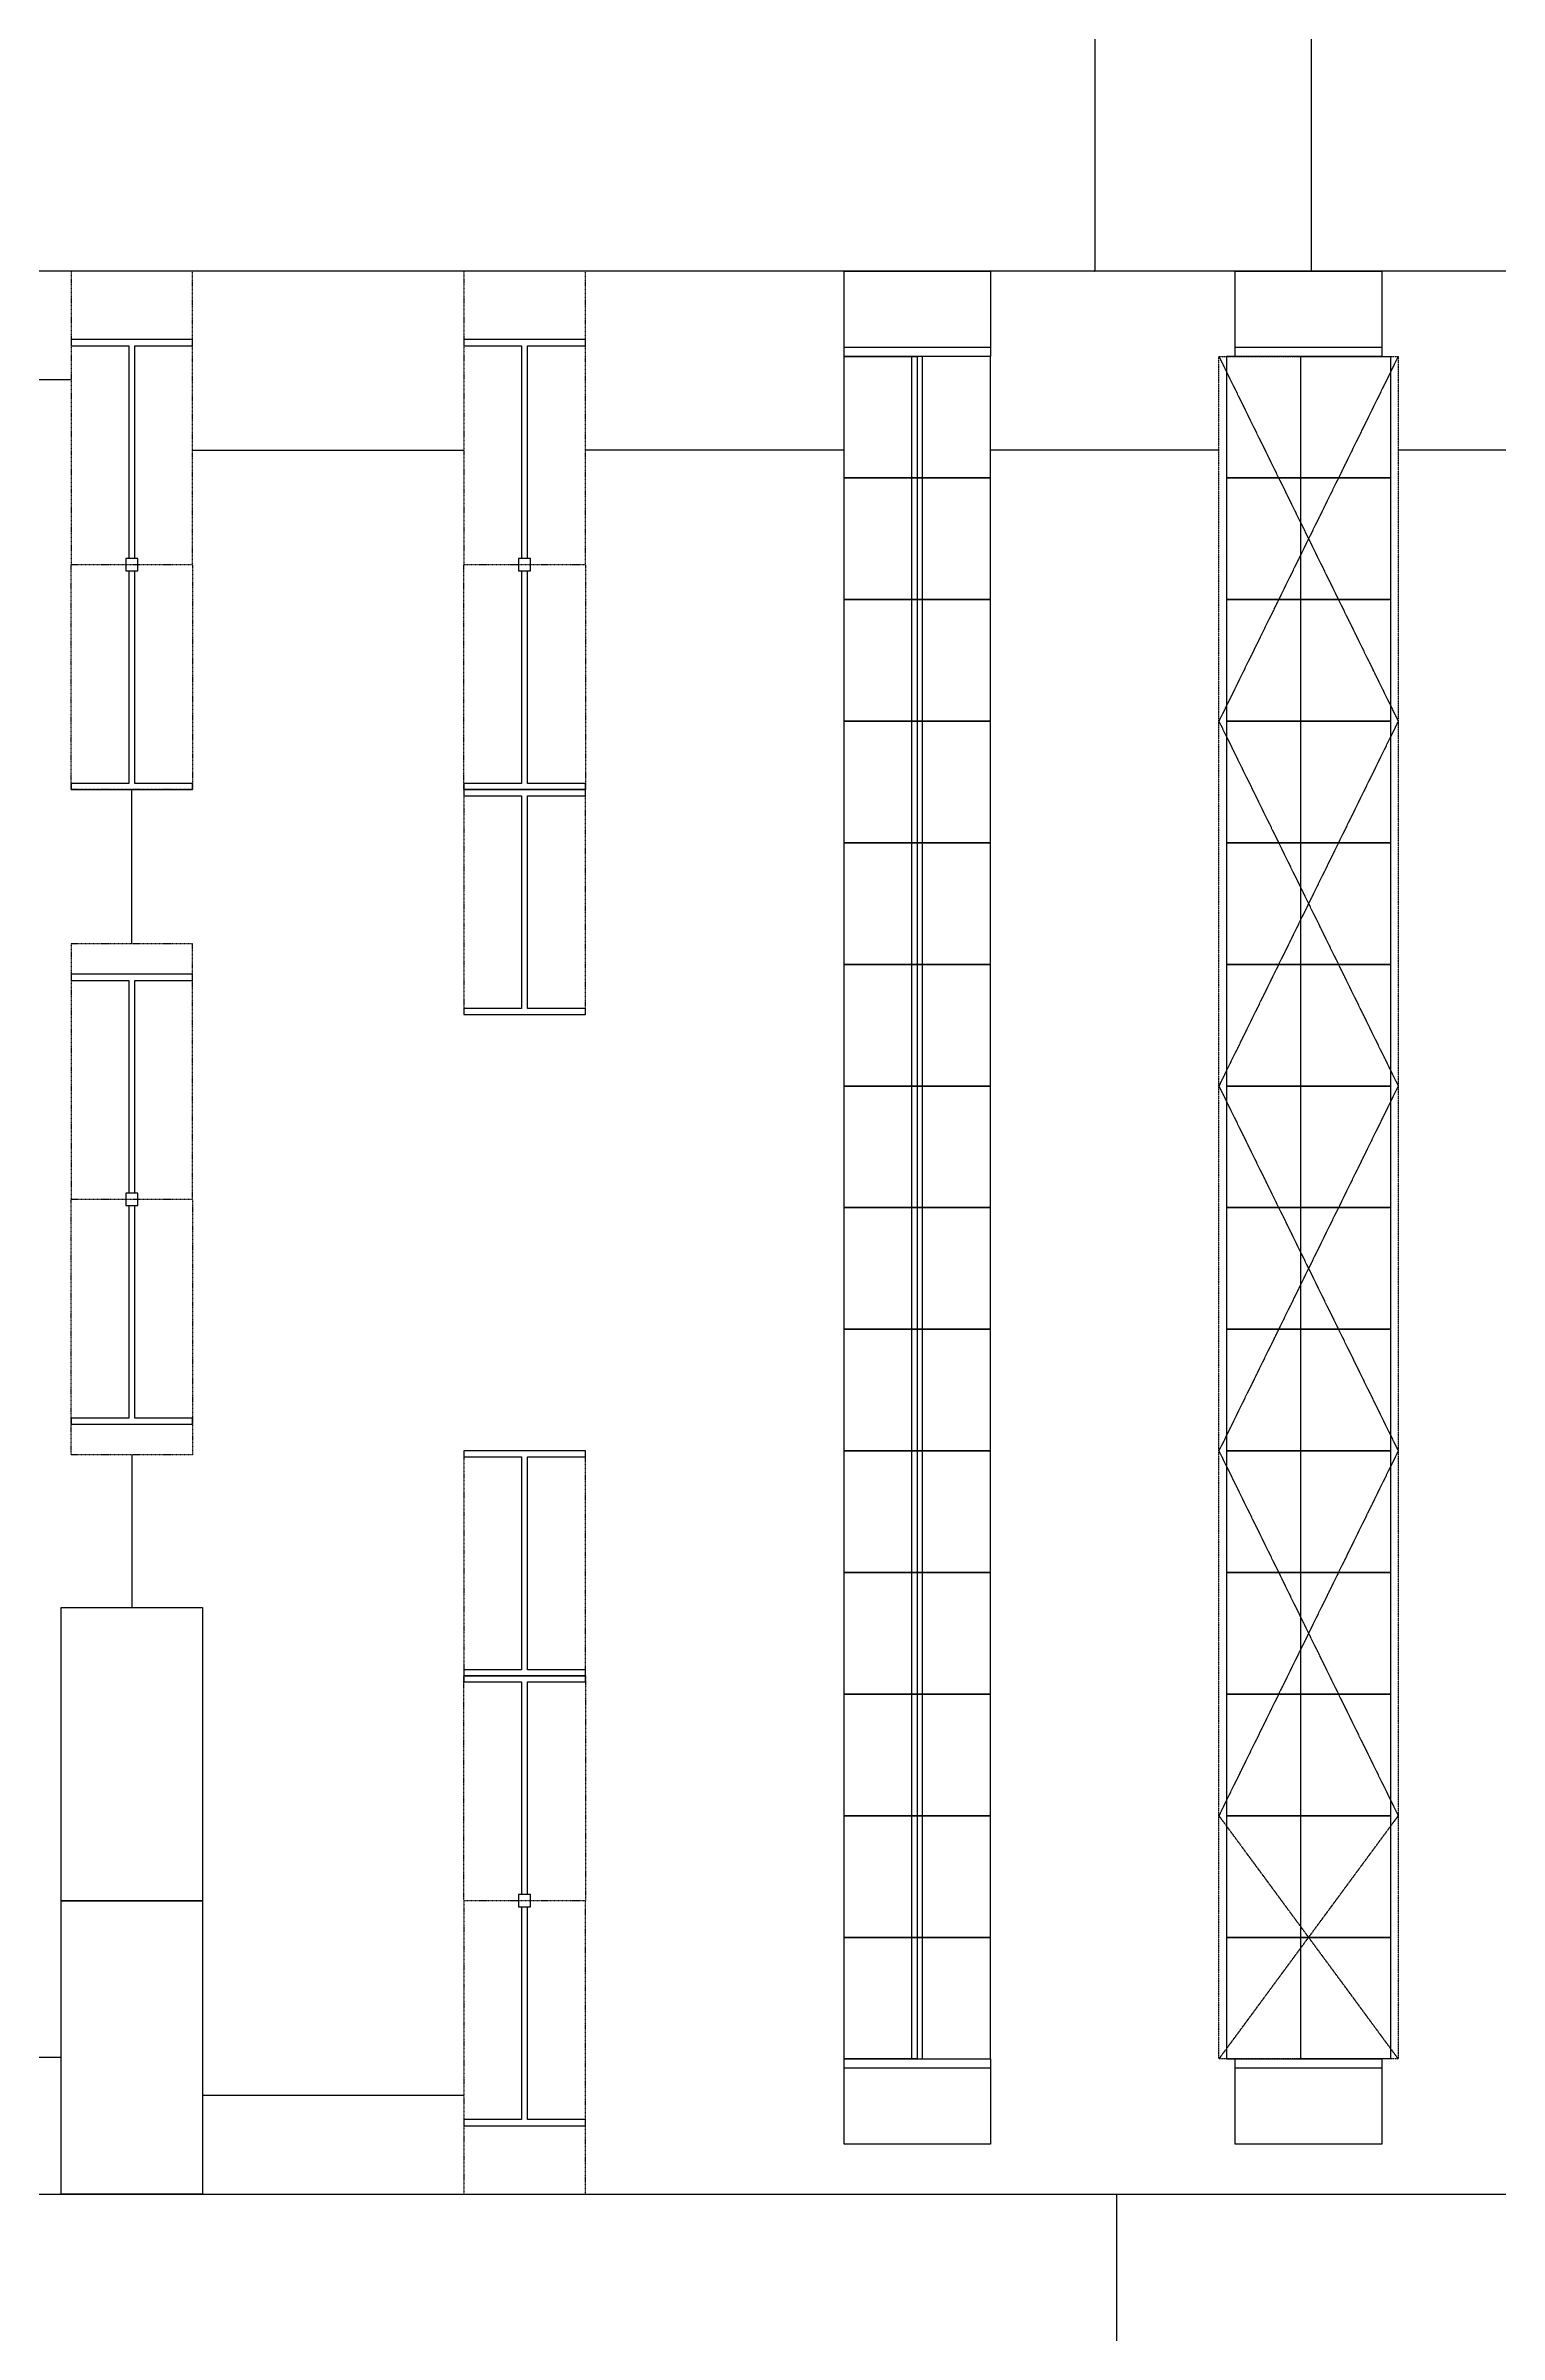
# Model space of a CAD drawing. Header units: millimetres. Extents: x -155 to 94595, y -3153 to 63413.
# Drawn here: x 25967 to 35530, y 31206 to 46260 of the extents above; entities that cross this region are included whole.
import ezdxf

# ---------------------------------------------------------------- set-up
doc = ezdxf.new("R2010")
doc.units = ezdxf.units.MM
for name, pattern in [('REFERENCIA CAMPECHE$0$HIDDEN', [0.375, 0.25, -0.125]), ('REFERENCIA CAMPECHE$0$HIDDEN2', [0.1875, 0.125, -0.0625]), ('TRATTEGGIATA2', [0.375, 0.25, -0.125])]:
    doc.linetypes.add(name, pattern=pattern)
for name, color, linetype in [('2', 193, 'Continuous'), ('5', 1, 'TRATTEGGIATA2'), ('6', 253, 'Continuous'), ('int', 185, 'Continuous')]:
    doc.layers.add(name, color=color, linetype=linetype)
doc.styles.add('REFERENCIA CAMPECHE$0$LETRITAS', font='ROMAN1.shx', dxfattribs={"width": 1.2, "height": 0.225})
doc.dimstyles.new('arch', dxfattribs={"dimtxt": 0.18, "dimasz": 0.18, "dimexe": 0.18, "dimexo": 0.0625, "dimgap": 0.09, "dimtad": 0, "dimtih": 1, "dimtoh": 1, "dimdec": 4, "dimzin": 0, "dimdsep": 46, "dimtxsty": 'Standard', "dimblk": 'OBLIQUE', "dimcen": 0.09, "dimclrt": 256, "dimadec": 0, "dimazin": 0, "dimtfac": 1, "dimtdec": 4, "dimtofl": 0, "dimtmove": 0, "dimatfit": 3, "dimldrblk": 'OBLIQUE', "dimfxl": 1, "dimtolj": 1, "dimtzin": 0, "dimarcsym": 0})
doc.dimstyles.new('aw_2', dxfattribs={"dimtxt": 2.5, "dimasz": 2.5, "dimexe": 1.25, "dimexo": 0.625, "dimtad": 1, "dimtxsty": 'Standard', "dimblk": 'OBLIQUE', "dimcen": 2.5, "dimclrt": 256, "dimadec": 0, "dimazin": 0, "dimtfac": 1, "dimtmove": 0, "dimatfit": 3, "dimldrblk": 'OBLIQUE', "dimfxl": 1, "dimarcsym": 0})

# ---------------------------------------------------------------- blocks, each defined once
blk = doc.blocks.new('_Oblique')
at = {"color": 0, "linetype": 'ByBlock', "lineweight": -2}
blk.add_line((-0.5, -0.5), (0.5, 0.5), dxfattribs=at)
blk = doc.blocks.new('*D212')
at = {"layer": '6', "color": 0, "lineweight": -2}
blk.add_line((32868, 50177), (32868, 44777), dxfattribs=at)
at = {"layer": 'Defpoints', "color": 0}
for p in [(29844, 50177), (28474, 44777), (32868, 44777)]:
    blk.add_point(p, dxfattribs=at)
at = {"layer": '6', "color": 0, "lineweight": -2, "xscale": 0.3, "yscale": 0.3, "zscale": 0.3}
for p, rotation in [((32868, 50177), 90), ((32868, 44777), 270)]:
    blk.add_blockref('_Oblique', p, dxfattribs=dict(at, rotation=rotation))
at = {"layer": '6', "insert": (32867, 46387), "char_height": 0.225, "attachment_point": 5, "rotation": 90, "style": 'REFERENCIA CAMPECHE$0$LETRITAS'}
blk.add_mtext('\\A1;5400.00', dxfattribs=at)
blk = doc.blocks.new('*D213')
at = {"layer": '6', "color": 0, "lineweight": -2}
blk.add_line((34292, 46577), (34292, 44777), dxfattribs=at)
at = {"layer": 'Defpoints', "color": 0}
for p in [(35342, 46577), (32862, 44777), (34292, 44777)]:
    blk.add_point(p, dxfattribs=at)
at = {"layer": '6', "color": 0, "lineweight": -2, "xscale": 0.3, "yscale": 0.3, "zscale": 0.3}
for p, rotation in [((34292, 46577), 90), ((34292, 44777), 270)]:
    blk.add_blockref('_Oblique', p, dxfattribs=dict(at, rotation=rotation))
at = {"layer": '6', "insert": (34292, 45677), "char_height": 0.225, "attachment_point": 5, "rotation": 90, "style": 'REFERENCIA CAMPECHE$0$LETRITAS'}
blk.add_mtext('\\A1;1800.00', dxfattribs=at)
blk = doc.blocks.new('*D223')
at = {"layer": '6', "color": 0, "lineweight": -2}
blk.add_line((33012, 32128), (33012, 29917), dxfattribs=at)
at = {"layer": 'Defpoints', "color": 0}
for p in [(33012, 32128), (33012, 29917), (33012, 29917)]:
    blk.add_point(p, dxfattribs=at)
at = {"layer": '6', "color": 0, "lineweight": -2, "xscale": 0.3, "yscale": 0.3, "zscale": 0.3}
for p, rotation in [((33012, 32128), 90), ((33012, 29917), 270)]:
    blk.add_blockref('_Oblique', p, dxfattribs=dict(at, rotation=rotation))
at = {"layer": '6', "insert": (33012, 31022), "char_height": 0.225, "attachment_point": 5, "rotation": 90, "style": 'REFERENCIA CAMPECHE$0$LETRITAS'}
blk.add_mtext('\\A1;2210.80', dxfattribs=at)
blk = doc.blocks.new('*D279')
at = {"layer": '6', "color": 0, "lineweight": -2}
blk.add_line((26533, 40352), (26533, 41367), dxfattribs=at)
at = {"layer": 'Defpoints', "color": 0}
for p in [(26533, 41367), (26533, 41367), (26533, 40352)]:
    blk.add_point(p, dxfattribs=at)
at = {"layer": '6', "color": 0, "lineweight": -2, "xscale": 0.2, "yscale": 0.2, "zscale": 0.2}
for p, rotation in [((26533, 41367), 90), ((26533, 40352), 270)]:
    blk.add_blockref('_Oblique', p, dxfattribs=dict(at, rotation=rotation))
at = {"layer": '6', "insert": (26533, 40859), "char_height": 0.15, "attachment_point": 5, "rotation": 90}
blk.add_mtext('\\A1;1015.00', dxfattribs=at)
blk = doc.blocks.new('*D280')
at = {"layer": '6', "color": 0, "lineweight": -2}
blk.add_line((26533, 36992), (26533, 35988), dxfattribs=at)
at = {"layer": 'Defpoints', "color": 0}
for p in [(26533, 36992), (26533, 35988), (26533, 35988)]:
    blk.add_point(p, dxfattribs=at)
at = {"layer": '6', "color": 0, "lineweight": -2, "xscale": 0.2, "yscale": 0.2, "zscale": 0.2}
for p, rotation in [((26533, 36992), 90), ((26533, 35988), 270)]:
    blk.add_blockref('_Oblique', p, dxfattribs=dict(at, rotation=rotation))
at = {"layer": '6', "insert": (26533, 36490), "char_height": 0.15, "attachment_point": 5, "rotation": 90}
blk.add_mtext('\\A1;1004.20', dxfattribs=at)
blk = doc.blocks.new('*D281')
at = {"layer": '6', "color": 0, "lineweight": -2}
blk.add_line((26933, 43601), (28717, 43601), dxfattribs=at)
at = {"layer": 'Defpoints', "color": 0}
for p in [(26933, 43601), (28717, 43601), (28717, 43601)]:
    blk.add_point(p, dxfattribs=at)
at = {"layer": '6', "color": 0, "lineweight": -2, "xscale": 0.3, "yscale": 0.3, "zscale": 0.3, "rotation": 180}
blk.add_blockref('_Oblique', (26933, 43601), dxfattribs=at)
at = {"layer": '6', "color": 0, "lineweight": -2, "xscale": 0.3, "yscale": 0.3, "zscale": 0.3}
blk.add_blockref('_Oblique', (28717, 43601), dxfattribs=at)
at = {"layer": '6', "insert": (27825, 43601), "char_height": 0.225, "attachment_point": 5, "style": 'REFERENCIA CAMPECHE$0$LETRITAS'}
blk.add_mtext('\\A1;1784.00', dxfattribs=at)
blk = doc.blocks.new('*D282')
at = {"layer": '6', "color": 0, "lineweight": -2}
blk.add_line((24772, 44064), (26133, 44064), dxfattribs=at)
at = {"layer": 'Defpoints', "color": 0}
for p in [(24772, 44064), (26133, 44064), (26133, 44030)]:
    blk.add_point(p, dxfattribs=at)
at = {"layer": '6', "color": 0, "lineweight": -2, "xscale": 0.3, "yscale": 0.3, "zscale": 0.3, "rotation": 180}
blk.add_blockref('_Oblique', (24772, 44064), dxfattribs=at)
at = {"layer": '6', "color": 0, "lineweight": -2, "xscale": 0.3, "yscale": 0.3, "zscale": 0.3}
blk.add_blockref('_Oblique', (26133, 44064), dxfattribs=at)
at = {"layer": '6', "insert": (25453, 44065), "char_height": 0.225, "attachment_point": 5, "style": 'REFERENCIA CAMPECHE$0$LETRITAS'}
blk.add_mtext('\\A1;1360.72', dxfattribs=at)
blk = doc.blocks.new('*D304')
at = {"layer": '6', "color": 0, "lineweight": -2}
blk.add_line((26068, 33026), (24465, 33026), dxfattribs=at)
at = {"layer": 'Defpoints', "color": 0}
for p in [(24465, 33026), (24465, 32776), (26068, 32776)]:
    blk.add_point(p, dxfattribs=at)
at = {"layer": '6', "color": 0, "lineweight": -2, "xscale": 0.3, "yscale": 0.3, "zscale": 0.3, "rotation": 180}
blk.add_blockref('_Oblique', (24465, 33026), dxfattribs=at)
at = {"layer": '6', "color": 0, "lineweight": -2, "xscale": 0.3, "yscale": 0.3, "zscale": 0.3}
blk.add_blockref('_Oblique', (26068, 33026), dxfattribs=at)
at = {"layer": '6', "insert": (25266, 33026), "char_height": 0.225, "attachment_point": 5, "style": 'REFERENCIA CAMPECHE$0$LETRITAS'}
blk.add_mtext('\\A1;1603.00', dxfattribs=at)
blk = doc.blocks.new('*D305')
at = {"layer": '6', "color": 0, "lineweight": -2}
blk.add_line((28717, 32776), (26998, 32776), dxfattribs=at)
at = {"layer": 'Defpoints', "color": 0}
for p in [(28717, 32926), (26998, 32776), (26998, 32776)]:
    blk.add_point(p, dxfattribs=at)
at = {"layer": '6', "color": 0, "lineweight": -2, "xscale": 0.3, "yscale": 0.3, "zscale": 0.3, "rotation": 180}
blk.add_blockref('_Oblique', (26998, 32776), dxfattribs=at)
at = {"layer": '6', "color": 0, "lineweight": -2, "xscale": 0.3, "yscale": 0.3, "zscale": 0.3}
blk.add_blockref('_Oblique', (28717, 32776), dxfattribs=at)
at = {"layer": '6', "insert": (27857, 32777), "char_height": 0.225, "attachment_point": 5, "style": 'REFERENCIA CAMPECHE$0$LETRITAS'}
blk.add_mtext('\\A1;1719.00', dxfattribs=at)
blk = doc.blocks.new('*D306')
at = {"layer": '6', "color": 0, "lineweight": -2}
blk.add_line((31219, 43601), (29517, 43601), dxfattribs=at)
at = {"layer": 'Defpoints', "color": 0}
for p in [(29517, 43601), (29517, 43601), (31219, 43601)]:
    blk.add_point(p, dxfattribs=at)
at = {"layer": '6', "color": 0, "lineweight": -2, "xscale": 0.3, "yscale": 0.3, "zscale": 0.3, "rotation": 180}
blk.add_blockref('_Oblique', (29517, 43601), dxfattribs=at)
at = {"layer": '6', "color": 0, "lineweight": -2, "xscale": 0.3, "yscale": 0.3, "zscale": 0.3}
blk.add_blockref('_Oblique', (31219, 43601), dxfattribs=at)
at = {"layer": '6', "insert": (30368, 43601), "char_height": 0.225, "attachment_point": 5, "style": 'REFERENCIA CAMPECHE$0$LETRITAS'}
blk.add_mtext('\\A1;1702.00', dxfattribs=at)
blk = doc.blocks.new('*D307')
at = {"layer": '6', "color": 0, "lineweight": -2}
blk.add_line((33685, 43601), (32183, 43601), dxfattribs=at)
at = {"layer": 'Defpoints', "color": 0}
for p in [(32183, 43601), (32183, 43509), (33685, 43598)]:
    blk.add_point(p, dxfattribs=at)
at = {"layer": '6', "color": 0, "lineweight": -2, "xscale": 0.3, "yscale": 0.3, "zscale": 0.3, "rotation": 180}
blk.add_blockref('_Oblique', (32183, 43601), dxfattribs=at)
at = {"layer": '6', "color": 0, "lineweight": -2, "xscale": 0.3, "yscale": 0.3, "zscale": 0.3}
blk.add_blockref('_Oblique', (33685, 43601), dxfattribs=at)
at = {"layer": '6', "insert": (32934, 43601), "char_height": 0.225, "attachment_point": 5, "style": 'REFERENCIA CAMPECHE$0$LETRITAS'}
blk.add_mtext('\\A1;1502.00', dxfattribs=at)
blk = doc.blocks.new('*D308')
at = {"layer": '6', "color": 0, "lineweight": -2}
blk.add_line((36361, 43601), (34865, 43601), dxfattribs=at)
at = {"layer": 'Defpoints', "color": 0}
for p in [(34865, 43601), (34865, 43597), (36361, 43490)]:
    blk.add_point(p, dxfattribs=at)
at = {"layer": '6', "color": 0, "lineweight": -2, "xscale": 0.3, "yscale": 0.3, "zscale": 0.3, "rotation": 180}
blk.add_blockref('_Oblique', (34865, 43601), dxfattribs=at)
at = {"layer": '6', "color": 0, "lineweight": -2, "xscale": 0.3, "yscale": 0.3, "zscale": 0.3}
blk.add_blockref('_Oblique', (36361, 43601), dxfattribs=at)
at = {"layer": '6', "insert": (35613, 43601), "char_height": 0.225, "attachment_point": 5, "style": 'REFERENCIA CAMPECHE$0$LETRITAS'}
blk.add_mtext('\\A1;1496.00', dxfattribs=at)

msp = doc.modelspace()

# ---------------------------------------------------------------- linework, layer by layer
at = {"layer": '2'}
for p, q in [((31218.882, 44776.99), (32182.882, 44776.99)), ((31218.882, 44216.99), (31218.882, 44776.99)), ((32182.882, 44776.99), (32182.882, 44216.99)), ((33792.882, 44776.99), (34756.882, 44776.99)), ((33792.882, 44216.99), (33792.882, 44776.99)), ((34756.882, 44776.99), (34756.882, 44216.99)), ((26932.882, 44326.99), (26132.882, 44326.99)), ((26132.882, 44326.99), (26132.882, 44286.99)), ((26132.882, 44286.99), (26512.882, 44286.99)), ((26512.882, 44286.99), (26512.882, 42886.99)), ((26552.882, 42886.99), (26552.882, 44286.99)), ((26552.882, 44286.99), (26932.882, 44286.99)), ((26932.882, 44286.99), (26932.882, 44326.99)), ((29516.882, 44326.99), (28716.882, 44326.99)), ((28716.882, 44326.99), (28716.882, 44286.99)), ((28716.882, 44286.99), (29096.882, 44286.99)), ((29096.882, 44286.99), (29096.882, 42886.99)), ((29136.882, 42886.99), (29136.882, 44286.99)), ((29136.882, 44286.99), (29516.882, 44286.99)), ((29516.882, 44286.99), (29516.882, 44326.99)), ((31218.882, 44276.99), (32182.882, 44276.99)), ((33792.882, 44276.99), (34756.882, 44276.99)), ((32182.882, 44216.99), (31218.882, 44216.99)), ((31218.882, 43416.99), (31218.882, 44216.99)), ((31218.882, 44216.99), (31700.882, 44216.99)), ((31665.882, 43416.99), (31665.882, 44216.99)), ((31700.882, 44216.99), (31700.882, 43416.99)), ((32182.882, 44216.99), (31700.882, 44216.99)), ((31700.882, 44216.99), (31700.882, 43416.99)), ((31735.882, 43416.99), (31735.882, 44216.99)), ((32182.882, 43416.99), (32182.882, 44216.99)), ((33734.882, 44216.99), (33734.882, 43416.99)), ((34224.882, 44216.99), (33734.882, 44216.99)), ((34756.882, 44216.99), (33792.882, 44216.99)), ((34224.882, 43416.99), (34224.882, 44216.99)), ((34224.882, 44216.99), (34814.882, 44216.99)), ((34224.882, 43416.99), (34224.882, 44216.99)), ((34814.882, 44216.99), (34814.882, 43416.99)), ((31218.882, 42616.99), (31218.882, 43416.99)), ((31218.882, 43416.99), (31700.882, 43416.99)), ((31700.882, 43416.99), (31218.882, 43416.99)), ((31665.882, 42616.99), (31665.882, 43416.99)), ((31700.882, 43416.99), (31700.882, 42616.99)), ((32182.882, 43416.99), (31700.882, 43416.99)), ((31700.882, 43416.99), (31700.882, 42616.99)), ((31700.882, 43416.99), (32182.882, 43416.99)), ((31735.882, 42616.99), (31735.882, 43416.99)), ((32182.882, 42616.99), (32182.882, 43416.99)), ((33734.882, 43416.99), (33734.882, 42616.99)), ((34224.882, 43416.99), (33734.882, 43416.99)), ((33734.882, 43416.99), (34224.882, 43416.99)), ((34224.882, 42616.99), (34224.882, 43416.99)), ((34224.882, 43416.99), (34814.882, 43416.99)), ((34224.882, 42616.99), (34224.882, 43416.99)), ((34814.882, 43416.99), (34224.882, 43416.99)), ((34814.882, 43416.99), (34814.882, 42616.99)), ((26512.882, 42886.99), (26492.882, 42886.99)), ((26572.882, 42886.99), (26492.882, 42886.99)), ((26492.882, 42886.99), (26492.882, 42806.99)), ((26492.882, 42806.99), (26572.882, 42806.99)), ((26492.882, 42806.99), (26512.882, 42806.99)), ((26512.882, 42806.99), (26512.882, 41406.99)), ((26572.882, 42886.99), (26552.882, 42886.99)), ((26552.882, 41406.99), (26552.882, 42806.99)), ((26552.882, 42806.99), (26572.882, 42806.99)), ((26572.882, 42806.99), (26572.882, 42886.99)), ((29096.882, 42886.99), (29076.882, 42886.99)), ((29156.882, 42886.99), (29076.882, 42886.99)), ((29076.882, 42886.99), (29076.882, 42806.99)), ((29076.882, 42806.99), (29156.882, 42806.99)), ((29076.882, 42806.99), (29096.882, 42806.99)), ((29096.882, 42806.99), (29096.882, 41406.99)), ((29156.882, 42886.99), (29136.882, 42886.99)), ((29136.882, 41406.99), (29136.882, 42806.99)), ((29136.882, 42806.99), (29156.882, 42806.99)), ((29156.882, 42806.99), (29156.882, 42886.99)), ((31218.882, 41816.99), (31218.882, 42616.99)), ((31218.882, 42616.99), (31700.882, 42616.99)), ((31700.882, 42616.99), (31218.882, 42616.99)), ((31665.882, 41816.99), (31665.882, 42616.99)), ((31700.882, 42616.99), (31700.882, 41816.99)), ((32182.882, 42616.99), (31700.882, 42616.99)), ((31700.882, 42616.99), (31700.882, 41816.99)), ((31700.882, 42616.99), (32182.882, 42616.99)), ((31735.882, 41816.99), (31735.882, 42616.99)), ((32182.882, 41816.99), (32182.882, 42616.99)), ((33734.882, 42616.99), (34224.882, 42616.99)), ((33734.882, 42616.99), (33734.882, 41816.99)), ((34224.882, 42616.99), (33734.882, 42616.99)), ((34814.882, 42616.99), (34224.882, 42616.99)), ((34224.882, 41816.99), (34224.882, 42616.99)), ((34224.882, 42616.99), (34814.882, 42616.99)), ((34224.882, 41816.99), (34224.882, 42616.99)), ((34814.882, 42616.99), (34814.882, 41816.99)), ((31218.882, 41016.99), (31218.882, 41816.99)), ((31218.882, 41816.99), (31700.882, 41816.99)), ((31700.882, 41816.99), (31218.882, 41816.99)), ((31665.882, 41016.99), (31665.882, 41816.99)), ((31700.882, 41816.99), (31700.882, 41016.99)), ((32182.882, 41816.99), (31700.882, 41816.99)), ((31700.882, 41816.99), (31700.882, 41016.99)), ((31700.882, 41816.99), (32182.882, 41816.99)), ((31735.882, 41016.99), (31735.882, 41816.99)), ((32182.882, 41016.99), (32182.882, 41816.99)), ((33734.882, 41816.99), (34224.882, 41816.99)), ((33734.882, 41816.99), (33734.882, 41016.99)), ((34224.882, 41816.99), (33734.882, 41816.99)), ((34814.882, 41816.99), (34224.882, 41816.99)), ((34224.882, 41016.99), (34224.882, 41816.99)), ((34224.882, 41816.99), (34814.882, 41816.99)), ((34224.882, 41016.99), (34224.882, 41816.99)), ((34814.882, 41816.99), (34814.882, 41016.99)), ((26512.882, 41406.99), (26132.882, 41406.99)), ((26132.882, 41406.99), (26132.882, 41366.99)), ((26932.882, 41406.99), (26552.882, 41406.99)), ((26932.882, 41366.99), (26932.882, 41406.99)), ((29096.882, 41406.99), (28716.882, 41406.99)), ((28716.882, 41406.99), (28716.882, 41366.99)), ((29516.882, 41406.99), (29136.882, 41406.99)), ((29516.882, 41366.99), (29516.882, 41406.99)), ((26132.882, 41366.99), (26932.882, 41366.99)), ((29516.882, 41366.99), (28716.882, 41366.99)), ((28716.882, 41366.99), (28716.882, 41326.99)), ((28716.882, 41366.99), (29516.882, 41366.99)), ((28716.882, 41326.99), (29096.882, 41326.99)), ((29096.882, 41326.99), (29096.882, 39926.99)), ((29136.882, 39926.99), (29136.882, 41326.99)), ((29136.882, 41326.99), (29516.882, 41326.99)), ((29516.882, 41326.99), (29516.882, 41366.99)), ((31218.882, 40216.99), (31218.882, 41016.99)), ((31218.882, 41016.99), (31700.882, 41016.99)), ((31700.882, 41016.99), (31218.882, 41016.99)), ((31665.882, 40216.99), (31665.882, 41016.99)), ((31700.882, 41016.99), (31700.882, 40216.99)), ((32182.882, 41016.99), (31700.882, 41016.99)), ((31700.882, 41016.99), (31700.882, 40216.99)), ((31700.882, 41016.99), (32182.882, 41016.99)), ((31735.882, 40216.99), (31735.882, 41016.99)), ((32182.882, 40216.99), (32182.882, 41016.99)), ((33734.882, 41016.99), (34224.882, 41016.99)), ((33734.882, 41016.99), (33734.882, 40216.99)), ((34224.882, 41016.99), (33734.882, 41016.99)), ((34814.882, 41016.99), (34224.882, 41016.99)), ((34224.882, 40216.99), (34224.882, 41016.99)), ((34224.882, 41016.99), (34814.882, 41016.99)), ((34224.882, 40216.99), (34224.882, 41016.99)), ((34814.882, 41016.99), (34814.882, 40216.99)), ((31218.882, 39416.99), (31218.882, 40216.99)), ((31218.882, 40216.99), (31700.882, 40216.99)), ((31700.882, 40216.99), (31218.882, 40216.99)), ((31665.882, 39416.99), (31665.882, 40216.99)), ((31700.882, 40216.99), (31700.882, 39416.99)), ((32182.882, 40216.99), (31700.882, 40216.99)), ((31700.882, 40216.99), (31700.882, 39416.99)), ((31700.882, 40216.99), (32182.882, 40216.99)), ((31735.882, 39416.99), (31735.882, 40216.99)), ((32182.882, 39416.99), (32182.882, 40216.99)), ((33734.882, 40216.99), (34224.882, 40216.99)), ((33734.882, 40216.99), (33734.882, 39416.99)), ((34224.882, 40216.99), (33734.882, 40216.99)), ((34814.882, 40216.99), (34224.882, 40216.99)), ((34224.882, 39416.99), (34224.882, 40216.99)), ((34224.882, 40216.99), (34814.882, 40216.99)), ((34224.882, 39416.99), (34224.882, 40216.99)), ((34814.882, 40216.99), (34814.882, 39416.99)), ((26932.882, 40151.99), (26132.882, 40151.99)), ((26132.882, 40151.99), (26132.882, 40111.99)), ((26132.882, 40111.99), (26512.882, 40111.99)), ((26512.882, 40111.99), (26512.882, 38711.99)), ((26552.882, 38711.99), (26552.882, 40111.99)), ((26552.882, 40111.99), (26932.882, 40111.99)), ((26932.882, 40111.99), (26932.882, 40151.99)), ((29096.882, 39926.99), (28716.882, 39926.99)), ((28716.882, 39926.99), (28716.882, 39886.99)), ((29516.882, 39926.99), (29136.882, 39926.99)), ((29516.882, 39886.99), (29516.882, 39926.99)), ((28716.882, 39886.99), (29516.882, 39886.99)), ((31218.882, 38616.99), (31218.882, 39416.99)), ((31218.882, 39416.99), (31700.882, 39416.99)), ((31700.882, 39416.99), (31218.882, 39416.99)), ((31665.882, 38616.99), (31665.882, 39416.99)), ((31700.882, 39416.99), (31700.882, 38616.99)), ((32182.882, 39416.99), (31700.882, 39416.99)), ((31700.882, 39416.99), (31700.882, 38616.99)), ((31700.882, 39416.99), (32182.882, 39416.99)), ((31735.882, 38616.99), (31735.882, 39416.99)), ((32182.882, 38616.99), (32182.882, 39416.99)), ((33734.882, 39416.99), (34224.882, 39416.99)), ((33734.882, 39416.99), (33734.882, 38616.99)), ((34224.882, 39416.99), (33734.882, 39416.99)), ((34814.882, 39416.99), (34224.882, 39416.99)), ((34224.882, 38616.99), (34224.882, 39416.99)), ((34224.882, 39416.99), (34814.882, 39416.99)), ((34224.882, 38616.99), (34224.882, 39416.99)), ((34814.882, 39416.99), (34814.882, 38616.99)), ((26512.882, 38711.99), (26492.882, 38711.99)), ((26572.882, 38711.99), (26492.882, 38711.99)), ((26492.882, 38711.99), (26492.882, 38631.99)), ((26572.882, 38711.99), (26552.882, 38711.99)), ((26572.882, 38631.99), (26572.882, 38711.99)), ((26492.882, 38631.99), (26572.882, 38631.99)), ((26492.882, 38631.99), (26512.882, 38631.99)), ((26512.882, 38631.99), (26512.882, 37231.99)), ((26552.882, 37231.99), (26552.882, 38631.99)), ((26552.882, 38631.99), (26572.882, 38631.99)), ((31218.882, 37816.99), (31218.882, 38616.99)), ((31218.882, 38616.99), (31700.882, 38616.99)), ((31700.882, 38616.99), (31218.882, 38616.99)), ((31665.882, 37816.99), (31665.882, 38616.99)), ((31700.882, 38616.99), (31700.882, 37816.99)), ((32182.882, 38616.99), (31700.882, 38616.99)), ((31700.882, 38616.99), (31700.882, 37816.99)), ((31700.882, 38616.99), (32182.882, 38616.99)), ((31735.882, 37816.99), (31735.882, 38616.99)), ((32182.882, 37816.99), (32182.882, 38616.99)), ((33734.882, 38616.99), (34224.882, 38616.99)), ((33734.882, 38616.99), (33734.882, 37816.99)), ((34224.882, 38616.99), (33734.882, 38616.99)), ((34814.882, 38616.99), (34224.882, 38616.99)), ((34224.882, 37816.99), (34224.882, 38616.99)), ((34224.882, 38616.99), (34814.882, 38616.99)), ((34224.882, 37816.99), (34224.882, 38616.99)), ((34814.882, 38616.99), (34814.882, 37816.99)), ((31218.882, 37016.99), (31218.882, 37816.99)), ((31218.882, 37816.99), (31700.882, 37816.99)), ((31700.882, 37816.99), (31218.882, 37816.99)), ((31665.882, 37016.99), (31665.882, 37816.99)), ((31700.882, 37816.99), (31700.882, 37016.99)), ((32182.882, 37816.99), (31700.882, 37816.99)), ((31700.882, 37816.99), (31700.882, 37016.99)), ((31700.882, 37816.99), (32182.882, 37816.99)), ((31735.882, 37016.99), (31735.882, 37816.99)), ((32182.882, 37016.99), (32182.882, 37816.99)), ((33734.882, 37816.99), (34224.882, 37816.99)), ((33734.882, 37816.99), (33734.882, 37016.99)), ((34224.882, 37816.99), (33734.882, 37816.99)), ((34814.882, 37816.99), (34224.882, 37816.99)), ((34224.882, 37016.99), (34224.882, 37816.99)), ((34224.882, 37816.99), (34814.882, 37816.99)), ((34224.882, 37016.99), (34224.882, 37816.99)), ((34814.882, 37816.99), (34814.882, 37016.99)), ((26512.882, 37231.99), (26132.882, 37231.99)), ((26132.882, 37231.99), (26132.882, 37191.99)), ((26132.882, 37191.99), (26932.882, 37191.99)), ((26932.882, 37231.99), (26552.882, 37231.99)), ((26932.882, 37191.99), (26932.882, 37231.99)), ((29516.882, 37017.79), (28716.882, 37017.79)), ((28716.882, 37017.79), (28716.882, 36977.79)), ((28716.882, 36977.79), (29096.882, 36977.79)), ((29096.882, 36977.79), (29096.882, 35577.79)), ((29136.882, 35577.79), (29136.882, 36977.79)), ((29136.882, 36977.79), (29516.882, 36977.79)), ((29516.882, 36977.79), (29516.882, 37017.79)), ((31218.882, 36216.99), (31218.882, 37016.99)), ((31218.882, 37016.99), (31700.882, 37016.99)), ((31700.882, 37016.99), (31218.882, 37016.99)), ((31665.882, 36216.99), (31665.882, 37016.99)), ((31700.882, 37016.99), (31700.882, 36216.99)), ((32182.882, 37016.99), (31700.882, 37016.99)), ((31700.882, 37016.99), (31700.882, 36216.99)), ((31700.882, 37016.99), (32182.882, 37016.99)), ((31735.882, 36216.99), (31735.882, 37016.99)), ((32182.882, 36216.99), (32182.882, 37016.99)), ((33734.882, 37016.99), (34224.882, 37016.99)), ((33734.882, 37016.99), (33734.882, 36216.99)), ((34224.882, 37016.99), (33734.882, 37016.99)), ((34814.882, 37016.99), (34224.882, 37016.99)), ((34224.882, 36216.99), (34224.882, 37016.99)), ((34224.882, 37016.99), (34814.882, 37016.99)), ((34224.882, 36216.99), (34224.882, 37016.99)), ((34814.882, 37016.99), (34814.882, 36216.99)), ((31218.882, 35416.99), (31218.882, 36216.99)), ((31218.882, 36216.99), (31700.882, 36216.99)), ((31700.882, 36216.99), (31218.882, 36216.99)), ((31665.882, 35416.99), (31665.882, 36216.99)), ((31700.882, 36216.99), (31700.882, 35416.99)), ((32182.882, 36216.99), (31700.882, 36216.99)), ((31700.882, 36216.99), (31700.882, 35416.99)), ((31700.882, 36216.99), (32182.882, 36216.99)), ((31735.882, 35416.99), (31735.882, 36216.99)), ((32182.882, 35416.99), (32182.882, 36216.99)), ((33734.882, 36216.99), (34224.882, 36216.99)), ((33734.882, 36216.99), (33734.882, 35416.99)), ((34224.882, 36216.99), (33734.882, 36216.99)), ((34814.882, 36216.99), (34224.882, 36216.99)), ((34224.882, 35416.99), (34224.882, 36216.99)), ((34224.882, 36216.99), (34814.882, 36216.99)), ((34224.882, 35416.99), (34224.882, 36216.99)), ((34814.882, 36216.99), (34814.882, 35416.99)), ((26067.882, 34057.79), (26067.882, 35987.79)), ((26067.882, 35987.79), (26997.882, 35987.79)), ((26997.882, 35987.79), (26997.882, 34057.79)), ((29096.882, 35577.79), (28716.882, 35577.79)), ((28716.882, 35577.79), (28716.882, 35537.79)), ((28716.882, 35537.79), (29516.882, 35537.79)), ((29516.882, 35537.79), (28716.882, 35537.79)), ((28716.882, 35537.79), (28716.882, 35497.79)), ((29516.882, 35577.79), (29136.882, 35577.79)), ((29516.882, 35537.79), (29516.882, 35577.79)), ((29516.882, 35497.79), (29516.882, 35537.79)), ((28716.882, 35497.79), (29096.882, 35497.79)), ((29096.882, 35497.79), (29096.882, 34097.79)), ((29136.882, 34097.79), (29136.882, 35497.79)), ((29136.882, 35497.79), (29516.882, 35497.79)), ((31218.882, 34616.99), (31218.882, 35416.99)), ((31218.882, 35416.99), (31700.882, 35416.99)), ((31700.882, 35416.99), (31218.882, 35416.99)), ((31665.882, 34616.99), (31665.882, 35416.99)), ((31700.882, 35416.99), (31700.882, 34616.99)), ((32182.882, 35416.99), (31700.882, 35416.99)), ((31700.882, 35416.99), (31700.882, 34616.99)), ((31700.882, 35416.99), (32182.882, 35416.99)), ((31735.882, 34616.99), (31735.882, 35416.99)), ((32182.882, 34616.99), (32182.882, 35416.99)), ((33734.882, 35416.99), (34224.882, 35416.99)), ((33734.882, 35416.99), (33734.882, 34616.99)), ((34224.882, 35416.99), (33734.882, 35416.99)), ((34814.882, 35416.99), (34224.882, 35416.99)), ((34224.882, 34616.99), (34224.882, 35416.99)), ((34224.882, 35416.99), (34814.882, 35416.99)), ((34224.882, 34616.99), (34224.882, 35416.99)), ((34814.882, 35416.99), (34814.882, 34616.99)), ((31218.882, 33816.99), (31218.882, 34616.99)), ((31218.882, 34616.99), (31700.882, 34616.99)), ((31700.882, 34616.99), (31218.882, 34616.99)), ((31665.882, 33816.99), (31665.882, 34616.99)), ((31700.882, 34616.99), (31700.882, 33816.99)), ((32182.882, 34616.99), (31700.882, 34616.99)), ((31700.882, 34616.99), (31700.882, 33816.99)), ((31700.882, 34616.99), (32182.882, 34616.99)), ((31735.882, 33816.99), (31735.882, 34616.99)), ((32182.882, 33816.99), (32182.882, 34616.99)), ((33734.882, 34616.99), (34224.882, 34616.99)), ((33734.882, 34616.99), (33734.882, 33816.99)), ((34224.882, 34616.99), (33734.882, 34616.99)), ((34814.882, 34616.99), (34224.882, 34616.99)), ((34224.882, 33816.99), (34224.882, 34616.99)), ((34224.882, 34616.99), (34814.882, 34616.99)), ((34224.882, 33816.99), (34224.882, 34616.99)), ((34814.882, 34616.99), (34814.882, 33816.99)), ((26997.882, 34057.79), (26067.882, 34057.79)), ((26067.882, 32127.79), (26067.882, 34057.79)), ((26067.882, 34057.79), (26997.882, 34057.79)), ((26997.882, 34057.79), (26997.882, 32127.79)), ((29096.882, 34097.79), (29076.882, 34097.79)), ((29156.882, 34097.79), (29076.882, 34097.79)), ((29076.882, 34097.79), (29076.882, 34017.79)), ((29156.882, 34097.79), (29136.882, 34097.79)), ((29156.882, 34017.79), (29156.882, 34097.79)), ((29076.882, 34017.79), (29156.882, 34017.79)), ((29076.882, 34017.79), (29096.882, 34017.79)), ((29096.882, 34017.79), (29096.882, 32617.79)), ((29136.882, 32617.79), (29136.882, 34017.79)), ((29136.882, 34017.79), (29156.882, 34017.79)), ((31218.882, 33016.99), (31218.882, 33816.99)), ((31218.882, 33816.99), (31700.882, 33816.99)), ((31700.882, 33816.99), (31218.882, 33816.99)), ((31665.882, 33016.99), (31665.882, 33816.99)), ((31700.882, 33816.99), (31700.882, 33016.99)), ((32182.882, 33816.99), (31700.882, 33816.99)), ((31700.882, 33816.99), (31700.882, 33016.99)), ((31700.882, 33816.99), (32182.882, 33816.99)), ((31735.882, 33016.99), (31735.882, 33816.99)), ((32182.882, 33016.99), (32182.882, 33816.99)), ((33734.882, 33816.99), (33734.882, 33016.99)), ((34224.882, 33816.99), (33734.882, 33816.99)), ((33734.882, 33816.99), (34224.882, 33816.99)), ((34224.882, 33016.99), (34224.882, 33816.99)), ((34224.882, 33816.99), (34814.882, 33816.99)), ((34224.882, 33016.99), (34224.882, 33816.99)), ((34814.882, 33816.99), (34224.882, 33816.99)), ((34814.882, 33816.99), (34814.882, 33016.99)), ((31218.882, 32456.99), (31218.882, 33016.99)), ((31218.882, 33016.99), (32182.882, 33016.99)), ((31700.882, 33016.99), (31218.882, 33016.99)), ((31700.882, 33016.99), (32182.882, 33016.99)), ((32182.882, 33016.99), (32182.882, 32456.99)), ((33734.882, 33016.99), (34224.882, 33016.99)), ((33792.882, 32456.99), (33792.882, 33016.99)), ((33792.882, 33016.99), (34756.882, 33016.99)), ((34814.882, 33016.99), (34224.882, 33016.99)), ((34756.882, 33016.99), (34756.882, 32456.99)), ((32182.882, 32956.99), (31218.882, 32956.99)), ((34756.882, 32956.99), (33792.882, 32956.99)), ((29096.882, 32617.79), (28716.882, 32617.79)), ((28716.882, 32617.79), (28716.882, 32577.79)), ((28716.882, 32577.79), (29516.882, 32577.79)), ((29516.882, 32617.79), (29136.882, 32617.79)), ((29516.882, 32577.79), (29516.882, 32617.79)), ((32182.882, 32456.99), (31218.882, 32456.99)), ((34756.882, 32456.99), (33792.882, 32456.99)), ((26997.882, 32127.79), (26067.882, 32127.79))]:
    msp.add_line(p, q, dxfattribs=at)
at = {"layer": '5', "ltscale": 2.5}
msp.add_lwpolyline([(42742.882, 44776.99), (11685.727, 44776.99), (11685.727, 32127.79), (42742.882, 32127.79)], close=True, dxfattribs=at)
at = {"layer": 'int', "linetype": 'REFERENCIA CAMPECHE$0$HIDDEN2'}
for p, q in [((26932.882, 44776.99), (26132.882, 44776.99)), ((26132.882, 44776.99), (26132.882, 42846.99)), ((26932.882, 42846.99), (26932.882, 44776.99)), ((29516.882, 44776.99), (28716.882, 44776.99)), ((28716.882, 44776.99), (28716.882, 42846.99)), ((29516.882, 42846.99), (29516.882, 44776.99)), ((26132.882, 41366.99), (26132.882, 42846.99)), ((26132.882, 42846.99), (26932.882, 42846.99)), ((26132.882, 42846.99), (26932.882, 42846.99)), ((26932.882, 42846.99), (26932.882, 41366.99)), ((28716.882, 41366.99), (28716.882, 42846.99)), ((28716.882, 42846.99), (29516.882, 42846.99)), ((28716.882, 42846.99), (29516.882, 42846.99)), ((29516.882, 42846.99), (29516.882, 41366.99)), ((26932.882, 41366.99), (26132.882, 41366.99)), ((29516.882, 41366.99), (28716.882, 41366.99)), ((28716.882, 41366.99), (28716.882, 39886.99)), ((29516.882, 41366.99), (28716.882, 41366.99)), ((29516.882, 39886.99), (29516.882, 41366.99)), ((26932.882, 40351.99), (26132.882, 40351.99)), ((26132.882, 40351.99), (26132.882, 38671.99)), ((26932.882, 38671.99), (26932.882, 40351.99)), ((28716.882, 39886.99), (29516.882, 39886.99)), ((26132.882, 36991.99), (26132.882, 38671.99)), ((26132.882, 38671.99), (26932.882, 38671.99)), ((26132.882, 38671.99), (26932.882, 38671.99)), ((26932.882, 38671.99), (26932.882, 36991.99)), ((26932.882, 36991.99), (26132.882, 36991.99)), ((29516.882, 37017.79), (28716.882, 37017.79)), ((28716.882, 37017.79), (28716.882, 35537.79)), ((29516.882, 35537.79), (29516.882, 37017.79)), ((28716.882, 35537.79), (29516.882, 35537.79)), ((28716.882, 34057.79), (28716.882, 35537.79)), ((28716.882, 35537.79), (29516.882, 35537.79)), ((29516.882, 35537.79), (29516.882, 34057.79)), ((29516.882, 34057.79), (28716.882, 34057.79)), ((29516.882, 34057.79), (28716.882, 34057.79)), ((28716.882, 34057.79), (28716.882, 32127.79)), ((29516.882, 32127.79), (29516.882, 34057.79)), ((28716.882, 32127.79), (29516.882, 32127.79))]:
    msp.add_line(p, q, dxfattribs=at)
at = {"layer": 'int', "linetype": 'REFERENCIA CAMPECHE$0$HIDDEN'}
for p, q in [((33684.882, 44216.99), (34864.882, 41816.99)), ((34864.882, 44216.99), (33684.882, 41816.99)), ((33684.882, 44216.99), (34864.882, 44216.99)), ((33684.882, 33016.99), (33684.882, 44216.99)), ((34864.882, 44216.99), (34864.882, 33016.99)), ((34864.882, 41816.99), (33684.882, 39416.99)), ((33684.882, 41816.99), (34864.882, 39416.99)), ((33684.882, 39416.99), (34864.882, 37016.99)), ((34864.882, 39416.99), (33684.882, 37016.99)), ((34864.882, 37016.99), (33684.882, 34616.99)), ((33684.882, 37016.99), (34864.882, 34616.99)), ((33684.882, 34616.99), (33684.882, 34616.99)), ((33684.882, 34616.99), (34864.882, 33016.99)), ((34864.882, 34616.99), (33684.882, 33016.99)), ((34864.882, 34616.99), (34864.882, 34616.99)), ((34864.882, 33016.99), (33684.882, 33016.99))]:
    msp.add_line(p, q, dxfattribs=at)

# ---------------------------------------------------------------- dimensions: what is measured, and where the dimension line sits
at = {"layer": '6'}
for base, p1, p2, angle, picture, middle in [((32867.561, 44776.99), (29844.125, 50176.99), (28474.125, 44776.99), 90, '*D212', (32867.561, 46387.389)), ((24464.882, 33026.072), (26067.882, 32776.322), (24464.882, 32776.322), 180, '*D304', (25266.382, 33026.072))]:
    dim = msp.add_linear_dim(base=base, p1=p1, p2=p2, angle=angle, dimstyle='arch', override={"dimtxt": 0.225, "dimasz": 0.3, "dimexe": 0.09, "dimexo": 0.495, "dimgap": 0.036, "dimtih": 0, "dimtoh": 0, "dimdec": 2, "dimtxsty": 'REFERENCIA CAMPECHE$0$LETRITAS', "dimcen": 0.15, "dimse1": 1, "dimse2": 1, "dimadec": 2, "dimtofl": 1, "dimtvp": 1.11}, dxfattribs=at)
    dim.commit()
    dim.dimension.update_dxf_attribs({"geometry": picture, "text_midpoint": middle, "dimtype": 160})
for base, p1, p2, angle, dimstyle, override, picture, middle in [((34291.932, 44776.99), (35341.932, 46576.99), (32861.932, 44776.99), 90, 'arch', {"dimtxt": 0.225, "dimasz": 0.3, "dimexe": 0.09, "dimexo": 0.495, "dimgap": 0.036, "dimtih": 0, "dimtoh": 0, "dimdec": 2, "dimtxsty": 'REFERENCIA CAMPECHE$0$LETRITAS', "dimcen": 0.15, "dimse1": 1, "dimse2": 1, "dimadec": 2, "dimtofl": 1, "dimtvp": 1.11}, '*D213', (34291.683, 45676.99)), ((26132.882, 44064.49), (24772.164, 44064.49), (26132.882, 44029.849), 180, 'arch', {"dimtxt": 0.225, "dimasz": 0.3, "dimexe": 0.09, "dimexo": 0.495, "dimgap": 0.036, "dimtih": 0, "dimtoh": 0, "dimdec": 2, "dimtxsty": 'REFERENCIA CAMPECHE$0$LETRITAS', "dimcen": 0.15, "dimse1": 1, "dimse2": 1, "dimadec": 2, "dimtofl": 1, "dimtvp": 1.11}, '*D282', (25452.523, 44064.739)), ((28716.882, 43600.659), (26932.882, 43600.659), (28716.882, 43600.659), 180, 'arch', {"dimtxt": 0.225, "dimasz": 0.3, "dimexe": 0.09, "dimexo": 0.495, "dimgap": 0.036, "dimtih": 0, "dimtoh": 0, "dimdec": 2, "dimtxsty": 'REFERENCIA CAMPECHE$0$LETRITAS', "dimcen": 0.15, "dimse1": 1, "dimse2": 1, "dimadec": 2, "dimtofl": 1, "dimtvp": 1.11}, '*D281', (27824.882, 43600.909)), ((29516.882, 43600.659), (31218.882, 43600.659), (29516.882, 43600.659), 180, 'arch', {"dimtxt": 0.225, "dimasz": 0.3, "dimexe": 0.09, "dimexo": 0.495, "dimgap": 0.036, "dimtih": 0, "dimtoh": 0, "dimdec": 2, "dimtxsty": 'REFERENCIA CAMPECHE$0$LETRITAS', "dimcen": 0.15, "dimse1": 1, "dimse2": 1, "dimadec": 2, "dimtofl": 1, "dimtvp": 1.11}, '*D306', (30367.882, 43600.909)), ((32182.882, 43600.659), (33684.882, 43597.712), (32182.882, 43509.192), 180, 'arch', {"dimtxt": 0.225, "dimasz": 0.3, "dimexe": 0.09, "dimexo": 0.495, "dimgap": 0.036, "dimtih": 0, "dimtoh": 0, "dimdec": 2, "dimtxsty": 'REFERENCIA CAMPECHE$0$LETRITAS', "dimcen": 0.15, "dimse1": 1, "dimse2": 1, "dimadec": 2, "dimtofl": 1, "dimtvp": 1.11}, '*D307', (32933.882, 43600.909)), ((34864.882, 43600.659), (36360.882, 43490.015), (34864.882, 43597.08), 180, 'arch', {"dimtxt": 0.225, "dimasz": 0.3, "dimexe": 0.09, "dimexo": 0.495, "dimgap": 0.036, "dimtih": 0, "dimtoh": 0, "dimdec": 2, "dimtxsty": 'REFERENCIA CAMPECHE$0$LETRITAS', "dimcen": 0.15, "dimse1": 1, "dimse2": 1, "dimadec": 2, "dimtofl": 1, "dimtvp": 1.11}, '*D308', (35612.882, 43600.909)), ((26532.882, 41366.99), (26532.882, 40351.99), (26532.882, 41366.99), 90, 'aw_2', {"dimtxt": 0.15, "dimasz": 0.2, "dimexe": 0, "dimexo": 0, "dimgap": 0.036, "dimtad": 0, "dimzin": 0, "dimdsep": 46, "dimcen": 0.15, "dimadec": 2, "dimtdec": 4, "dimtvp": 1.11, "dimtolj": 1, "dimtzin": 0}, '*D279', (26532.716, 40859.49)), ((26532.882, 35987.79), (26532.882, 36991.99), (26532.882, 35987.79), 90, 'aw_2', {"dimtxt": 0.15, "dimasz": 0.2, "dimexe": 0, "dimexo": 0, "dimgap": 0.036, "dimtad": 0, "dimzin": 0, "dimdsep": 46, "dimcen": 0.15, "dimadec": 2, "dimtdec": 4, "dimtvp": 1.11, "dimtolj": 1, "dimtzin": 0}, '*D280', (26532.716, 36489.89)), ((26997.882, 32776.322), (28716.882, 32925.522), (26997.882, 32776.322), 180, 'arch', {"dimtxt": 0.225, "dimasz": 0.3, "dimexe": 0.09, "dimexo": 0.495, "dimgap": 0.036, "dimtih": 0, "dimtoh": 0, "dimdec": 2, "dimtxsty": 'REFERENCIA CAMPECHE$0$LETRITAS', "dimcen": 0.15, "dimse1": 1, "dimse2": 1, "dimadec": 2, "dimtofl": 1, "dimtvp": 1.11}, '*D305', (27857.382, 32776.572)), ((33011.99, 29916.99), (33011.99, 32127.79), (33011.99, 29916.99), 90, 'arch', {"dimtxt": 0.225, "dimasz": 0.3, "dimexe": 0.09, "dimexo": 0.495, "dimgap": 0.036, "dimtih": 0, "dimtoh": 0, "dimdec": 2, "dimtxsty": 'REFERENCIA CAMPECHE$0$LETRITAS', "dimcen": 0.15, "dimse1": 1, "dimse2": 1, "dimadec": 2, "dimtofl": 1, "dimtvp": 1.11}, '*D223', (33011.74, 31022.39))]:
    dim = msp.add_linear_dim(base=base, p1=p1, p2=p2, angle=angle, dimstyle=dimstyle, override=override, dxfattribs=at)
    dim.commit()
    dim.dimension.update_dxf_attribs({"geometry": picture, "text_midpoint": middle})

doc.saveas('drawing.dxf')
